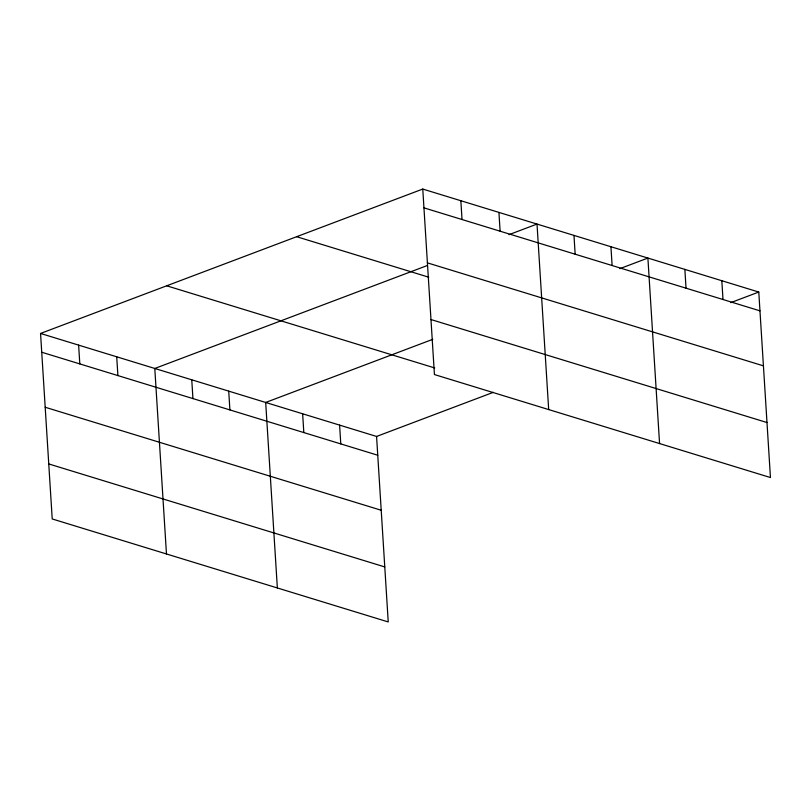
<?xml version="1.0" encoding="UTF-8"?>
<svg xmlns="http://www.w3.org/2000/svg" width="811" height="811" viewBox="0 0 811 811"><rect width="100%" height="100%" fill="white"/><g stroke="black" fill="none" stroke-linecap="round" stroke-linejoin="round"><path stroke-width="1.22" d="M40.55 333.453L376.568 436.45L388.236 621.946L52.218 518.949L40.55 333.453L422.764 189.054L758.782 292.051L770.45 477.547L434.432 374.55L422.764 189.054M427.235 265.552L154.789 368.468L166.468 553.964M508.984 234.663L537.014 224.069L548.682 409.575M432.79 339.322L265.684 402.459L277.352 587.955M619.868 268.654L647.898 258.06L659.566 443.566M376.568 436.45L493.352 392.321M730.752 302.645L758.782 292.051M423.95 207.849L759.958 310.846M427.407 262.865L763.425 365.852M296.633 236.7L428.766 277.21M430.976 319.544L766.993 422.541M166.681 285.796L434.737 367.961M41.736 352.238L377.744 455.235M45.193 407.254L381.211 510.251M48.761 463.933L384.769 566.93M721.82 280.718L722.996 299.512M684.859 269.394L686.035 288.189M610.936 246.737L612.112 265.521M573.975 235.403L575.151 254.198M498.927 212.401L500.113 231.196M460.851 200.733L462.027 219.517M339.606 425.116L340.782 443.911M302.645 413.782L303.821 432.577M228.722 391.125L229.898 409.92M191.761 379.801L192.937 398.586M116.713 356.799L117.899 375.584M78.626 345.121L79.813 363.916"/></g></svg>
